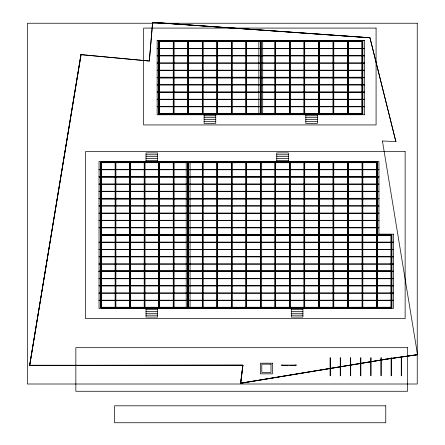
<?xml version="1.0" encoding="UTF-8"?>
<svg xmlns="http://www.w3.org/2000/svg" width="445" height="445" viewBox="0 0 445 445"><rect width="100%" height="100%" fill="white"/><g stroke="black" fill="none" stroke-linecap="round" stroke-linejoin="round"><path stroke-width="0.67" d="M382.355 140.987L395.961 141.582M152.546 22.445L369.912 37.747L152.546 22.406M152.613 22.35L149.331 60.932L152.646 22.356M240.55 383.251L242.781 365.284M240.673 383.267L242.898 365.301M81.051 54.735L29.67 365.278L81.012 54.729M29.709 365.284L80.895 54.707M395.866 141.666L369.967 37.831L395.9 141.655M382.45 141.071L417.543 354.654M417.477 354.604L385.031 359.304L240.6 383.201L385.047 359.421M240.628 383.356L385.053 359.454L417.493 354.726L385.025 359.265M364.411 114.738L157.152 114.766L157.152 40.434L364.411 40.434L364.411 114.766M157.152 40.462L364.411 40.462M159.088 41.085L362.475 41.085M159.51 113.909L158.654 113.92L158.654 41.279L158.943 41.279M158.665 41.29L159.51 41.346M159.088 41.474L362.475 41.474M157.152 48.394L364.411 48.394M157.152 48.694L364.411 48.689M157.152 55.658L364.411 55.658M157.152 55.948L364.411 55.959M157.152 62.923L364.411 62.923M157.152 63.212L364.411 63.223M157.152 70.182L364.411 70.182M157.152 70.488L364.411 70.477M159.088 77.408L362.475 77.408M157.152 77.447L364.411 77.447M157.152 77.63L364.411 77.63M158.726 77.703L159.449 77.691L159.449 114.026L158.726 114.009L158.726 77.691M187.779 77.703L188.508 77.691L188.508 114.026L187.779 114.009L187.779 77.691M202.308 77.703L203.031 77.691L203.031 114.026L202.308 114.026L202.308 77.691M231.361 77.703L232.09 77.691L232.09 114.026L231.361 114.009L231.361 77.691M260.42 77.703L261.143 77.691L261.143 114.026L260.42 114.026L260.42 77.691M289.473 77.703L290.201 77.691L290.201 114.026L289.473 114.026L289.473 77.691M304.002 77.703L304.725 77.691L304.725 114.026L304.002 114.009L304.002 77.691M318.525 77.703L319.254 77.691L319.254 114.026L318.525 114.009L318.525 77.691M362.108 77.703L362.836 77.691L362.836 114.026L362.108 114.026L362.108 77.691M157.152 77.742L364.411 77.742M157.152 84.711L364.411 84.711M157.152 85.006L364.411 85.017M157.152 91.976L364.411 91.976M157.152 99.241L364.411 99.241M157.152 99.541L364.411 99.541M157.152 106.505L364.411 106.505M157.152 106.794L364.411 106.806M159.088 113.725L362.475 113.725M159.088 114.115L362.475 114.115M204.121 115.806L215.747 115.806M305.815 115.806L317.441 115.806M204.121 117.697L215.747 117.697M305.815 117.697L317.441 117.697M204.121 119.583L215.747 119.583M305.815 119.583L317.441 119.583M204.121 121.474L215.747 121.474M305.815 121.474L317.441 121.474M146.016 154.788L157.636 154.788M276.762 154.788L288.382 154.788M146.016 156.679L157.636 156.679M276.762 156.679L288.382 156.679M146.016 158.565L157.636 158.565M276.762 158.565L288.382 158.565M146.016 160.456L157.636 160.456M276.762 160.456L288.382 160.456M100.976 162.152L376.998 162.152M146.016 162.197L100.615 162.241L100.615 198.57L101.343 198.57L101.343 162.241M157.636 162.197L276.762 162.197M288.382 162.197L377.366 162.253M101.399 162.358L100.542 162.342L100.542 307.617L100.831 307.617M376.565 162.342L377.221 162.408M100.976 162.536L376.998 162.536M99.04 169.456L378.94 169.456M99.04 169.756L378.94 169.756M99.04 176.721L378.94 176.721M99.04 183.985L378.94 183.985M99.04 184.274L378.94 184.286M99.04 191.25L378.94 191.25M99.04 191.55L378.94 191.539M99.04 198.509L378.94 198.509M187.779 198.57L188.508 198.57L188.508 162.241M376.637 198.559L377.366 198.57L377.366 162.241M99.04 198.692L378.94 198.692M144.197 198.765L144.925 198.754L144.925 271.211M173.25 198.765L173.978 198.754L173.978 271.211M187.779 198.754L188.508 198.754L188.508 271.211M216.837 198.765L217.561 198.754L217.561 271.211M289.473 198.765L290.201 198.754L290.201 271.211M318.525 198.765L319.254 198.754L319.254 271.211M333.055 198.765L333.783 198.754L333.783 271.211M376.637 198.765L377.366 198.754L377.366 271.211M99.04 198.815L378.94 198.815M99.04 205.774L378.94 205.774M99.04 206.08L378.94 206.08M99.04 213.038L378.94 213.038M99.04 213.333L378.94 213.344M99.04 220.303L378.94 220.303M99.04 220.603L378.94 220.603M99.04 227.567L378.94 227.567M99.04 227.868L378.94 227.868M378.906 234.137L393.463 234.165M100.976 234.788L391.528 234.788M100.553 234.916L101.343 234.893M115.144 234.877L115.867 234.893M129.667 234.893L130.396 234.893M144.197 234.877L144.925 234.893M158.726 234.893L159.449 234.893M173.25 234.877L173.978 234.893M187.779 234.877L188.508 234.893M202.308 234.877L203.031 234.893M216.837 234.893L217.561 234.893M231.361 234.893L232.09 234.893M245.89 234.893L246.619 234.893M260.42 234.893L261.143 234.893M274.943 234.893L275.672 234.893M289.473 234.877L290.201 234.893M304.002 234.877L304.725 234.893M318.525 234.877L319.254 234.893M333.055 234.877L333.783 234.893M347.584 234.877L348.307 234.893M362.108 234.877L362.836 234.893M376.637 234.877L377.366 234.893M100.542 234.982L100.831 234.982M100.615 235.088L101.343 235.071M115.144 235.088L115.867 235.071M129.667 235.071L130.396 235.071M144.197 235.088L144.925 235.071M158.726 235.088L159.449 235.071M173.25 235.088L173.978 235.071M187.779 235.071L188.508 235.071M202.308 235.088L203.031 235.071M216.837 235.088L217.561 235.071M231.361 235.088L232.09 235.071M245.89 235.088L246.619 235.071M260.42 235.088L261.143 235.071M274.943 235.071L275.672 235.071M289.473 235.088L290.201 235.071M304.002 235.088L304.725 235.071M318.525 235.071L319.254 235.071M333.055 235.071L333.783 235.071M347.584 235.071L348.307 235.071M362.108 235.088L362.836 235.071M376.637 235.088L377.366 235.071M100.976 235.177L391.528 235.177M99.04 242.091L393.463 242.091M99.04 242.397L393.463 242.397M99.04 249.356L393.463 249.356M99.04 249.662L393.463 249.651M99.04 256.62L393.463 256.62M99.04 256.915L393.463 256.915M99.04 263.885L393.463 263.885M99.04 264.185L393.463 264.185M100.976 271.105L391.528 271.105M99.04 271.15L393.463 271.15M99.04 271.272L393.463 271.272M99.04 271.333L393.463 271.333M99.04 271.444L393.463 271.444M100.976 271.495L391.528 271.495M99.04 278.414L393.463 278.414M99.04 285.679L393.463 285.679M99.04 285.979L393.463 285.979M99.04 292.938L393.463 292.938M99.04 293.233L393.463 293.244M99.04 300.203L393.463 300.203M100.976 307.428L391.528 307.428M100.615 307.706L101.343 307.706M115.144 307.706L115.867 307.706M129.667 307.706L130.396 307.706M144.197 307.706L144.925 307.706M158.726 307.706L159.449 307.706M173.25 307.706L173.978 307.706M188.508 307.706L187.779 307.723L187.779 162.241M202.308 307.706L203.031 307.706M217.561 307.706L216.837 307.723L216.837 271.389M231.361 307.706L232.09 307.706M245.89 307.706L246.619 307.706M260.42 307.706L261.143 307.706M274.943 307.706L275.672 307.706M290.201 307.706L289.473 307.723L289.473 271.389M304.725 307.706L304.002 307.723L304.002 271.389M319.254 307.706L318.525 307.723L318.525 271.389M333.783 307.706L333.055 307.723L333.055 271.389M348.307 307.706L347.584 307.723L347.584 271.389M362.108 307.706L362.836 307.706M376.637 307.706L377.366 307.706M391.889 307.706L391.166 307.723L391.166 271.389M100.976 307.812L391.528 307.762M146.016 309.509L157.636 309.509M291.286 309.509L302.911 309.509M146.016 311.394L157.636 311.394M291.286 311.394L302.911 311.394M146.016 313.286L157.636 313.286M291.286 313.286L302.911 313.286M146.016 315.171L157.636 315.171M291.286 315.171L302.911 315.171M29.771 365.234L242.837 365.234M152.557 22.289L369.912 37.781M242.937 365.306L240.706 383.273M393.463 234.137L393.463 308.468L99.04 308.468L99.04 161.496L378.94 161.496L378.94 235.828M391.889 271.211L391.889 234.877L391.166 234.877L391.166 271.211M391.889 271.389L391.889 307.723M391.722 234.893L391.722 307.706M391.333 234.893L391.333 307.706M391.094 234.982L391.094 307.617M377.366 271.389L377.366 307.723M377.193 162.253L377.193 307.706M376.998 234.621L376.998 235.344M376.809 162.253L376.809 271.211M376.809 271.389L376.809 307.706M376.637 162.241L376.637 271.211M376.637 271.389L376.637 307.723M362.836 77.508L362.836 41.179L158.726 41.179L158.726 77.508M362.836 162.241L362.836 198.57L362.108 198.559L362.108 162.241M362.836 271.211L362.836 198.754L362.108 198.754L362.108 271.211M362.836 271.389L362.836 307.723M362.669 41.19L362.669 114.009M362.669 162.253L362.669 307.706M362.28 41.19L362.28 114.009M362.28 162.253L362.28 307.706M362.108 41.179L362.108 77.508M362.108 271.389L362.108 307.723M362.035 41.279L362.035 113.92M348.307 41.179L348.307 77.508M348.307 162.241L348.307 198.57L347.584 198.559L347.584 162.241M348.307 271.211L348.307 198.754L347.584 198.754L347.584 271.211M348.307 271.389L348.307 307.723M348.14 41.19L348.14 77.508M348.14 77.691L348.14 114.009M348.14 162.253L348.14 198.57M348.14 198.754L348.14 271.211M348.14 271.389L348.14 307.706M347.751 41.19L347.751 114.009M347.751 162.253L347.751 307.706M347.584 41.179L347.584 77.508M333.783 41.179L333.783 77.508M333.783 162.241L333.783 198.57L333.055 198.57L333.055 162.241M333.783 271.389L333.783 307.723M333.611 41.19L333.611 114.009M333.611 162.253L333.611 307.706M333.227 41.19L333.227 77.508M333.227 77.691L333.227 114.009M333.227 162.253L333.227 198.57M333.227 198.754L333.227 271.211M333.227 271.389L333.227 307.706M333.055 41.179L333.055 77.508M333.055 198.754L333.055 271.211M319.254 41.179L319.254 77.508M319.254 162.241L319.254 198.57L318.525 198.57L318.525 162.241M319.254 271.389L319.254 307.723M319.087 41.19L319.087 114.009M319.087 162.253L319.087 307.706M318.698 41.19L318.698 114.009M318.698 162.253L318.698 307.706M318.525 41.179L318.525 77.508M318.525 198.754L318.525 271.211M317.441 114.549L317.441 123.36L305.815 123.36L305.815 114.549M304.725 41.179L304.725 77.508M304.725 162.241L304.725 198.57L304.002 198.57L304.002 162.241M304.725 271.211L304.725 198.754L304.002 198.754L304.002 271.211M304.725 271.389L304.725 307.723M304.558 41.19L304.558 77.508M304.558 77.691L304.558 114.009M304.558 162.253L304.558 198.57M304.558 198.754L304.558 271.211M304.558 271.389L304.558 307.706M304.169 41.19L304.169 77.508M304.169 77.691L304.169 114.009M304.169 162.253L304.169 198.57M304.169 198.754L304.169 271.211M304.169 271.389L304.169 307.706M304.002 41.179L304.002 77.508M302.911 308.252L302.911 317.062L291.286 317.062L291.286 308.252M290.201 41.179L290.201 77.508M290.201 162.241L290.201 198.57L289.473 198.57L289.473 162.241M290.201 271.389L290.201 307.723M290.029 41.19L290.029 114.009M290.029 162.253L290.029 307.706M289.639 41.19L289.639 114.009M289.639 162.253L289.639 307.706M289.473 41.179L289.473 77.508M289.473 198.754L289.473 271.211M288.382 161.713L288.382 152.902L276.762 152.902L276.762 161.713M275.672 41.179L275.672 77.508M275.672 162.241L275.672 198.57L274.943 198.559L274.943 162.241M275.672 271.211L275.672 198.754L274.943 198.754L274.943 271.211M275.672 271.389L275.672 307.723M275.5 41.19L275.5 114.009M275.5 162.253L275.5 307.706M275.116 41.19L275.116 114.009M275.116 162.253L275.116 307.706M274.943 41.179L274.943 77.508M274.943 271.389L274.943 307.723M262.717 40.434L262.717 114.766M261.143 41.179L261.143 77.508M261.143 162.241L261.143 198.57L260.42 198.559L260.42 162.241M261.143 271.211L261.143 198.754L260.42 198.754L260.42 271.211M261.143 271.389L261.143 307.723M260.976 41.19L260.976 77.508M260.976 77.691L260.976 114.009M260.976 162.253L260.976 198.57M260.976 198.754L260.976 271.211M260.976 271.389L260.976 307.706M260.781 40.918L260.781 41.646M260.781 77.235L260.781 77.964M260.781 113.553L260.781 114.282M260.586 41.19L260.586 77.508M260.586 77.691L260.586 114.009M260.586 162.253L260.586 198.57M260.586 198.754L260.586 271.211M260.586 271.389L260.586 307.706M260.42 41.179L260.42 77.508M260.42 271.389L260.42 307.723M260.347 41.279L260.347 113.92M258.845 40.434L258.845 114.766M246.619 41.179L246.619 77.508M246.619 162.241L246.619 198.57L245.89 198.57L245.89 162.241M246.619 271.211L246.619 198.754L245.89 198.754L245.89 271.211M246.619 271.389L246.619 307.723M246.447 41.19L246.447 114.009M246.447 162.253L246.447 307.706M246.057 41.19L246.057 114.009M246.057 162.253L246.057 307.706M245.89 41.179L245.89 77.508M245.89 271.389L245.89 307.723M232.09 41.179L232.09 77.508M232.09 162.241L232.09 198.57L231.361 198.559L231.361 162.241M232.09 271.211L232.09 198.754L231.361 198.754L231.361 271.211M232.09 271.389L232.09 307.723M231.917 41.19L231.917 77.508M231.917 77.691L231.917 114.009M231.917 162.253L231.917 198.57M231.917 198.754L231.917 271.211M231.917 271.389L231.917 307.706M231.534 41.19L231.534 114.009M231.534 162.253L231.534 307.706M231.361 41.179L231.361 77.508M231.361 271.389L231.361 307.723M217.561 41.179L217.561 77.508M217.561 162.241L217.561 198.57L216.837 198.57L216.837 162.241M217.561 271.389L217.561 307.723M217.394 41.19L217.394 114.009M217.394 162.253L217.394 307.706M217.004 41.19L217.004 77.508M217.004 77.691L217.004 114.009M217.004 162.253L217.004 198.57M217.004 198.754L217.004 271.211M217.004 271.389L217.004 307.706M216.837 41.179L216.837 77.508M216.837 198.754L216.837 271.211M215.747 114.549L215.747 123.36L204.121 123.36L204.121 114.549M203.031 41.179L203.031 77.508M203.031 162.241L203.031 198.57L202.308 198.57L202.308 162.241M203.031 271.211L203.031 198.754L202.308 198.754L202.308 271.211M203.031 271.389L203.031 307.723M202.864 41.19L202.864 114.009M202.864 162.253L202.864 307.706M202.475 41.19L202.475 114.009M202.475 162.253L202.475 307.706M202.308 41.179L202.308 77.508M202.308 271.389L202.308 307.723M190.082 161.496L190.082 308.468M188.508 41.179L188.508 77.508M188.508 271.389L188.508 307.723M188.335 41.19L188.335 77.508M188.335 77.691L188.335 114.009M188.335 162.253L188.335 198.57M188.335 198.754L188.335 271.211M188.335 271.389L188.335 307.706M188.14 161.98L188.14 162.709M188.14 198.298L188.14 199.026M188.14 234.621L188.14 235.344M188.14 270.938L188.14 271.661M188.14 307.256L188.14 307.984M187.996 162.342L187.996 307.617M187.951 41.19L187.951 114.009M187.951 162.253L187.951 307.706M187.779 41.179L187.779 77.508M186.205 161.496L186.205 308.468M173.978 41.179L173.978 77.508M173.978 162.241L173.978 198.57L173.25 198.57L173.25 162.241M173.978 271.389L173.978 307.723M173.811 41.19L173.811 114.009M173.811 162.253L173.811 307.706M173.422 41.19L173.422 77.508M173.422 77.691L173.422 114.009M173.422 162.253L173.422 198.57M173.422 198.754L173.422 271.211M173.422 271.389L173.422 307.706M173.25 41.179L173.25 77.508M173.25 198.754L173.25 271.211M173.25 271.389L173.25 307.723M159.449 41.179L159.449 77.508M159.449 162.241L159.449 198.57L158.726 198.559L158.726 162.241M159.449 271.211L159.449 198.754L158.726 198.754L158.726 271.211M159.449 271.389L159.449 307.723M159.282 41.19L159.282 114.009M159.282 162.253L159.282 307.706M158.893 41.19L158.893 114.009M158.893 162.253L158.893 307.706M158.726 271.389L158.726 307.723M157.636 161.713L157.636 152.902L146.016 152.902L146.016 161.713M157.636 308.252L157.636 317.062L146.016 317.062L146.016 308.252M144.925 162.241L144.925 198.57L144.197 198.559L144.197 162.241M144.925 271.389L144.925 307.723M144.753 162.253L144.753 198.57M144.753 198.754L144.753 271.211M144.753 271.389L144.753 307.706M144.369 162.253L144.369 307.706M144.197 198.754L144.197 271.211M144.197 271.389L144.197 307.723M130.396 162.241L130.396 198.57L129.667 198.57L129.667 162.241M130.396 271.211L130.396 198.754L129.667 198.754L129.667 271.211M130.396 271.389L130.396 307.723M130.229 162.253L130.229 307.706M129.84 162.253L129.84 198.57M129.84 198.754L129.84 271.211M129.84 271.389L129.84 307.706M129.667 271.389L129.667 307.723M115.867 162.241L115.867 198.57L115.144 198.559L115.144 162.241M115.867 271.211L115.867 198.754L115.144 198.754L115.144 271.211M115.867 271.389L115.867 307.723M115.7 162.253L115.7 307.706M115.311 162.253L115.311 307.706M115.144 271.389L115.144 307.723M101.343 271.211L101.343 198.754L100.615 198.754L100.615 271.211M101.343 271.389L101.343 307.723M101.171 162.253L101.171 307.706M100.781 162.253L100.781 307.706M100.615 271.389L100.615 307.723M80.962 54.624L149.42 61.037L80.957 54.657M417.243 23.24L27.418 23.24L27.418 384.007L417.243 384.007L417.243 23.24M376.081 28.085L143.64 28.085L143.64 124.934L376.081 124.934L376.081 28.085M362.475 40.918L159.088 40.918L159.088 41.646L362.475 41.646L362.475 40.918M362.475 77.235L159.088 77.235L159.088 77.964L362.475 77.964L362.475 77.235M173.978 77.691L173.25 77.691L173.25 114.026L173.978 114.009L173.978 77.691M217.561 77.691L216.837 77.691L216.837 114.026L217.561 114.009L217.561 77.691M246.619 77.691L245.89 77.691L245.89 114.026L246.619 114.009L246.619 77.691M275.672 77.691L274.943 77.691L274.943 114.026L275.672 114.009L275.672 77.691M333.783 77.691L333.055 77.691L333.055 114.026L333.783 114.009L333.783 77.691M348.307 77.691L347.584 77.691L347.584 114.026L348.307 114.009L348.307 77.691M364.411 92.271L157.152 92.271L364.411 92.276M362.475 113.553L159.088 113.553L159.088 114.282L362.475 114.282L362.475 113.553M405.134 151.567L85.529 151.567L85.529 318.637L405.134 318.637L405.134 151.567M376.998 161.98L100.976 161.98L100.976 162.709L376.998 162.709L376.998 161.98M378.94 177.015L99.04 177.015L378.94 177.021M376.998 198.298L100.976 198.298L100.976 199.026L376.998 199.026L376.998 198.298M391.528 234.621L100.976 234.621L100.976 235.344L391.528 235.344L391.528 234.621M391.528 270.938L100.976 270.938L100.976 271.661L391.528 271.661L391.528 270.938M393.463 278.704L99.04 278.704L393.463 278.715M393.463 300.497L99.04 300.497L393.463 300.509M391.528 307.256L100.976 307.256L100.976 307.984L391.528 307.984L391.528 307.256M407.559 347.69L75.845 347.69L75.845 391.272L407.559 391.272L407.559 347.69M330.368 357.858L330.079 357.858L330.079 375.78L330.368 375.78L330.368 357.858M340.536 357.858L340.247 357.858L340.247 375.78L340.536 375.78L340.536 357.858M350.704 357.858L350.415 357.858L350.415 375.78L350.704 375.78L350.704 357.858M360.873 357.858L360.584 357.858L360.584 375.78L360.873 375.78L360.873 357.858M371.047 357.858L370.752 357.858L370.752 375.78L371.047 375.78L371.047 357.858M381.215 357.858L380.926 357.858L380.926 375.78L381.215 375.78L381.215 357.858M391.383 357.858L391.094 357.858L391.094 375.78L391.383 375.78L391.383 357.858M401.551 357.858L401.262 357.858L401.262 375.78L401.551 375.78L401.551 357.858M272.451 363.187L260.347 363.187L260.347 373.839L272.451 373.839L272.451 363.187M270.999 364.155L261.799 364.155L261.799 372.387L270.999 372.387L270.999 364.155M282.041 364.978L281.746 365.267L282.041 364.978M296.081 364.978L295.791 365.267L296.081 364.978M288.432 365.078L281.896 365.078L281.896 365.367L288.432 365.367L288.432 365.078M295.936 365.078L289.4 365.078L289.4 365.367L295.936 365.367L295.936 365.078M242.837 365.195L29.771 365.389L242.837 365.195M385.765 405.801L114.588 405.801L114.588 422.75L385.765 422.75L385.765 405.801"/></g></svg>
